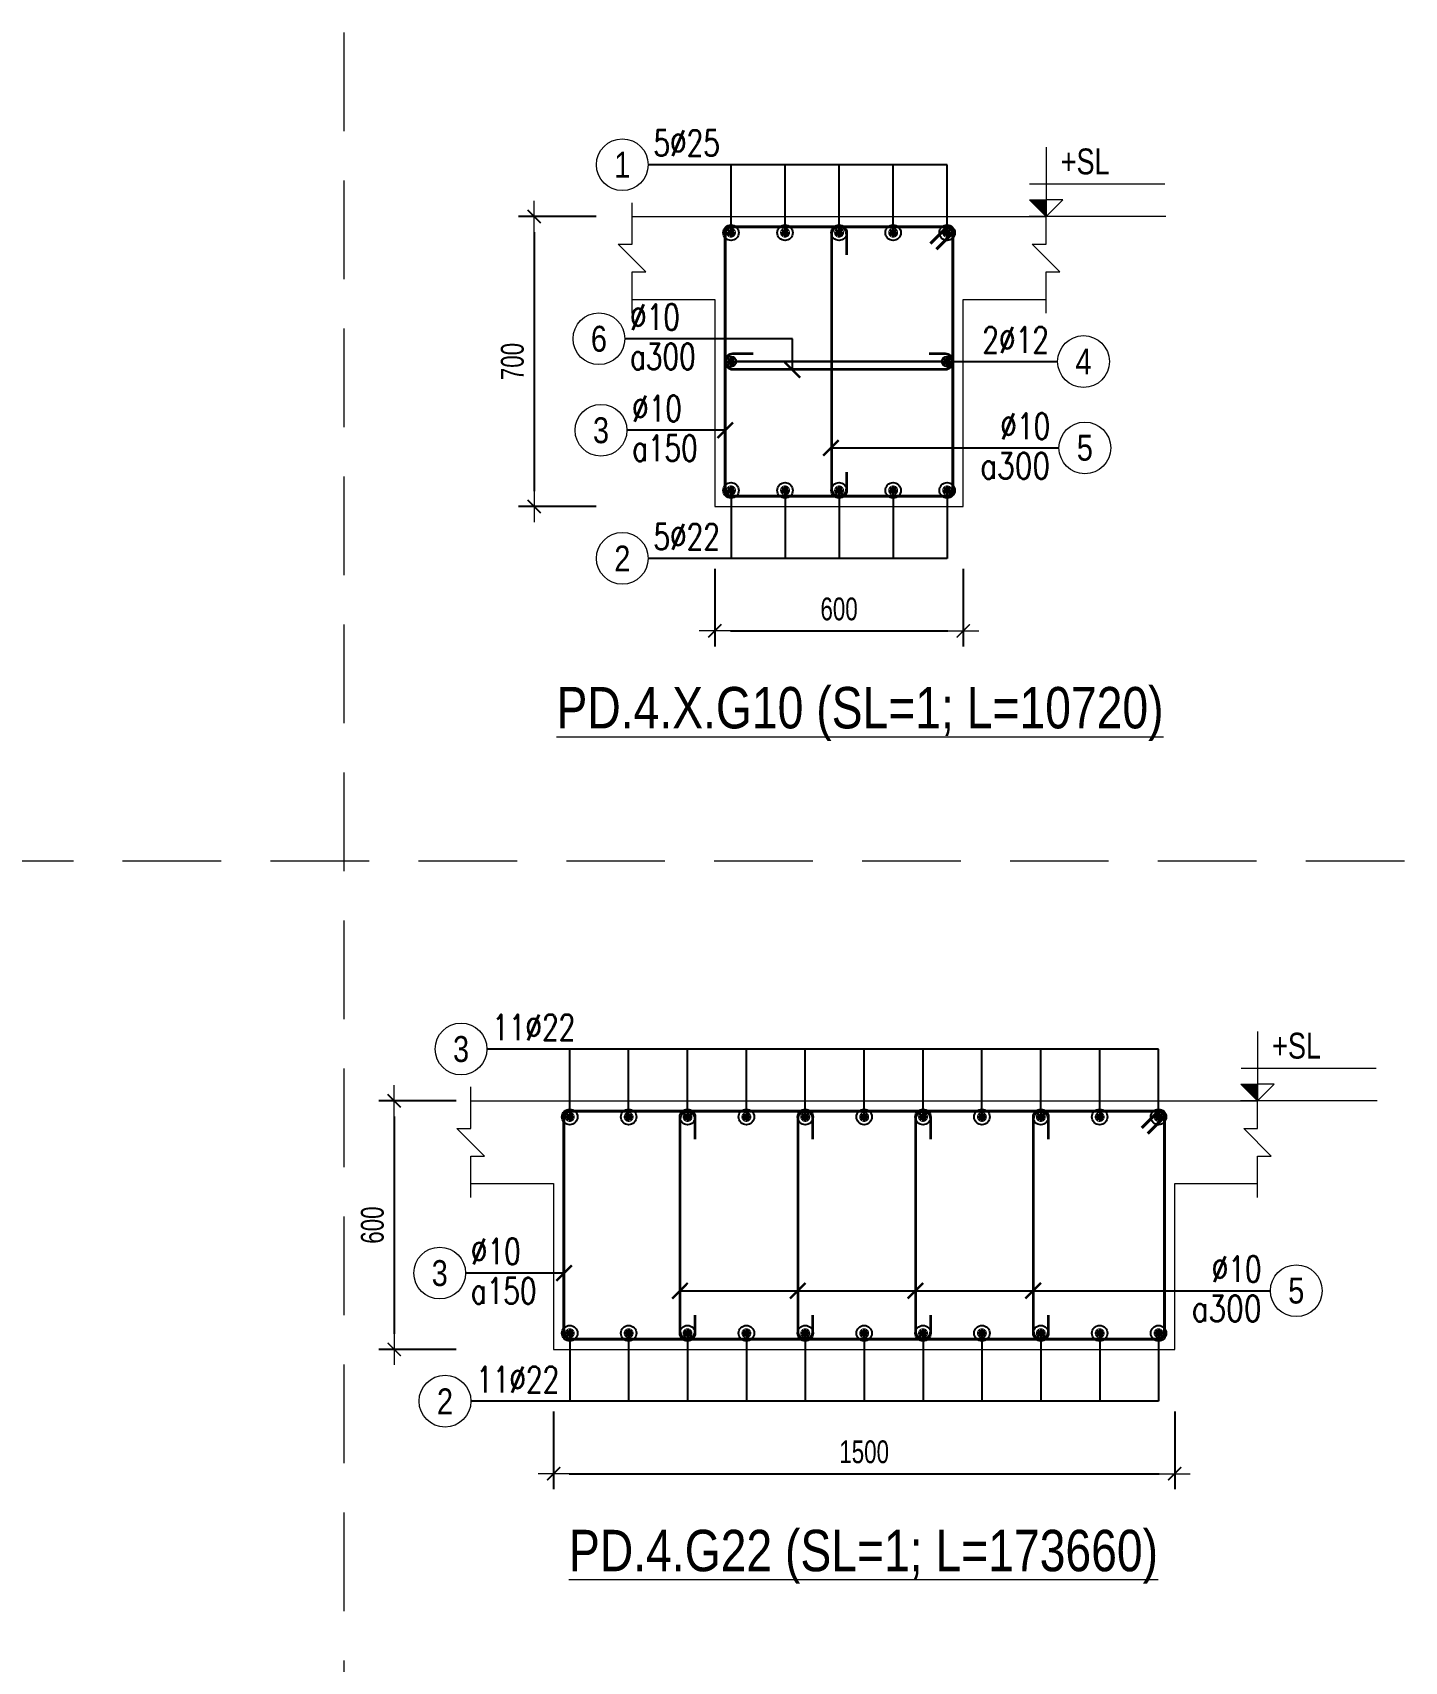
# Model space of a CAD drawing. Header units: millimetres. Extents: x 0 to 264070, y -218202 to 27271.
# Drawn here: x 239732 to 243045, y -208133 to -204202 of the extents above; entities that cross this region are included whole.
import ezdxf
from ezdxf.enums import TextEntityAlignment as Align

# ---------------------------------------------------------------- set-up
doc = ezdxf.new("R2010")
doc.units = ezdxf.units.MM
doc.header["$PDMODE"] = 3
doc.linetypes.add('HIDDEN2', pattern=[4.762499999999999, 3.175, -1.5875])
doc.layers.get('0').update_dxf_attribs({"lineweight": 20})
doc.layers.get('Defpoints').update_dxf_attribs({"color": 151, "lineweight": 9})
for name, color, linetype, lineweight in [('NDC_S_ANNO', 7, 'Continuous', 20), ('NDC_S_CONTINUOUS', 3, 'Continuous', 20), ('NDC_S_DIM', 1, 'Continuous', 15), ('NDC_S_HIDDEN', 8, 'HIDDEN2', 13), ('NDC_S_REBAR', 4, 'Continuous', 35), ('NDC_S_STIRRUP', 4, 'Continuous', 40), ('NDC_S_TEXT SYMBOL', 7, 'Continuous', 20), ('NDC_S_THIN LINE', 8, 'Continuous', 9), ('NDC_S_VN TEXT', 7, 'Continuous', 20)]:
    doc.layers.add(name, color=color, linetype=linetype, lineweight=lineweight)
doc.styles.add('ARIAL', font='arial.ttf', dxfattribs={"width": 0.8})
doc.styles.add('NDC_ANNO', font='', dxfattribs={"width": 0.8})
doc.styles.add('NDC_DIM', font='', dxfattribs={"width": 0.75})
doc.styles.add('NDC_EN TXT', font='romans.shx', dxfattribs={"width": 0.8})
doc.styles.get('NDC_ANNO').set_extended_font_data('Dotum')
doc.styles.get('NDC_DIM').set_extended_font_data('Dotum')
doc.dimstyles.new('NDC_dim_25', dxfattribs={"dimscale": 25, "dimtxt": 2.2, "dimasz": 1.5, "dimexe": 1.5, "dimexo": 2.5, "dimgap": 1, "dimtad": 1, "dimdec": 0, "dimzin": 0, "dimdsep": 46, "dimtxsty": 'NDC_DIM', "dimblk": 'DIMMARK', "dimcen": 0.09, "dimdle": 1.2, "dimclrd": 1, "dimclre": 1, "dimclrt": 3, "dimadec": 0, "dimazin": 0, "dimtfac": 1, "dimtdec": 0, "dimtix": 1, "dimtofl": 0, "dimtmove": 0, "dimatfit": 3, "dimfxl": 6, "dimfxlon": 1, "dimtolj": 1, "dimtzin": 0, "dimarcsym": 0})

# ---------------------------------------------------------------- blocks, each defined once
blk = doc.blocks.new('kata_block_TD')
at = {"color": 6, "linetype": 'ByBlock', "lineweight": -2, "style": 'ARIAL', "width": 0.8}
blk.add_attdef('SECTDET2', text='', height=5, dxfattribs=at).set_placement((0, 7.970649532882817), align=Align.CENTER)
at = {"color": 0, "linetype": 'ByBlock', "lineweight": -2, "style": 'ARIAL', "width": 0.8}
blk.add_attdef('SECTDET1', text='', height=5, dxfattribs=at).set_placement((0, 1.470649532882817), align=Align.CENTER)
at = {"color": 3, "lineweight": 25, "style": 'ARIAL', "width": 0.8}
blk.add_attdef('SSCALE', text='', height=2.5, dxfattribs=at).set_placement((0, -3.998868953555331), align=Align.CENTER)
blk = doc.blocks.new('kata_block_CT')
at = {"layer": 'NDC_S_ANNO'}
blk.add_hatch(color=3, dxfattribs=at).paths.add_polyline_path([(0, 1.596954857557648), (-1.612010908633238, 1.596954857557648), (0, 0)])
at = {"layer": 'NDC_S_ANNO', "ltscale": 50}
h = blk.add_hatch(dxfattribs=at)
h.set_pattern_fill('ANSI31', color=256, scale=1.406250541793835, style=0)
h.set_pattern_definition([(45.00000000000001, (0, 5.456968210637569e-12), (-3.157122508925224, 3.157122508925225), [])])
h.paths.add_polyline_path([(0, 1.596954857557648), (0, 0), (1.612010908924276, 1.596954857557648)])
for p, q in [((-1.592704896858777, 3.140833880479477), (11.46947077315417, 3.140833880479477)), ((11.56125648126181, 5.456968210637569e-12), (-1.63869572513795, 5.456968210637569e-12))]:
    blk.add_line(p, q, dxfattribs=at)
for points in [[(0, 6.69495074864426), (0, 0)], [(0, 0), (-1.612010908924276, 1.596954857557648), (0, 1.596954857557648)], [(0, 0), (1.612010908924276, 1.596954857557648), (0, 1.596954857557648)]]:
    blk.add_lwpolyline(points, dxfattribs=at)
at = {"layer": 'NDC_S_ANNO', "color": 8, "ltscale": 50}
blk.add_lwpolyline([(0, 0), (-1.612010908633238, 1.596954857557648), (0, 1.596954857557648)], dxfattribs=at)
at = {"layer": 'NDC_S_TEXT SYMBOL', "color": 3, "style": 'NDC_ANNO', "width": 0.8}
blk.add_attdef('CT', (1.409564409346785, 4.068271311703938), '', height=2.5, dxfattribs=at)
blk = doc.blocks.new('DIMMARK')
at = {"layer": 'NDC_S_DIM', "color": 1}
blk.add_line((-1.5, 0), (1, 0), dxfattribs=at)
at = {"layer": 'NDC_S_DIM', "color": 2, "const_width": 0.1}
blk.add_lwpolyline([(-0.4242640687119285, -0.4242640687119285), (0.4242640687119285, 0.4242640687119285)], dxfattribs=at)
blk = doc.blocks.new('*D723')
at = {"layer": 'Defpoints', "color": 0, "transparency": 16777216}
for p in [(241379.5699531391, -205346.0330501281), (241979.5699531391, -205346.0330501281), (241979.5699531391, -205646.0330501281)]:
    blk.add_point(p, dxfattribs=at)
at = {"layer": 'NDC_S_DIM', "color": 1, "lineweight": -2, "transparency": 16777216}
for p, q in [((241379.5699531391, -205496.0330501281), (241379.5699531391, -205683.5330501281)), ((241979.5699531391, -205496.0330501281), (241979.5699531391, -205683.5330501281)), ((241417.0699531391, -205646.0330501281), (241942.0699531391, -205646.0330501281))]:
    blk.add_line(p, q, dxfattribs=at)
at = {"layer": 'NDC_S_DIM', "color": 1, "lineweight": -2, "transparency": 16777216, "xscale": 37.5, "yscale": 37.5, "zscale": 37.5, "rotation": 180}
blk.add_blockref('DIMMARK', (241379.5699531391, -205646.0330501281), dxfattribs=at)
at = {"layer": 'NDC_S_DIM', "color": 1, "lineweight": -2, "transparency": 16777216, "xscale": 37.5, "yscale": 37.5, "zscale": 37.5}
blk.add_blockref('DIMMARK', (241979.5699531391, -205646.0330501281), dxfattribs=at)
at = {"layer": 'NDC_S_DIM', "color": 3, "transparency": 16777216, "insert": (241679.5699531391, -205593.5330501281), "char_height": 55.00000000000001, "attachment_point": 5, "style": 'NDC_DIM'}
blk.add_mtext('\\A1;600', dxfattribs=at)
blk = doc.blocks.new('*D724')
at = {"layer": 'Defpoints', "color": 0, "transparency": 16777216}
for p in [(241449.2430776834, -204646.0330501281), (240943.2430776834, -205346.0330501281), (241449.2430776834, -205346.0330501281)]:
    blk.add_point(p, dxfattribs=at)
at = {"layer": 'NDC_S_DIM', "color": 1, "lineweight": -2, "transparency": 16777216}
for p, q in [((241093.2430776834, -204646.0330501281), (240905.7430776834, -204646.0330501281)), ((240943.2430776834, -204683.5330501281), (240943.2430776834, -205308.5330501281)), ((241093.2430776834, -205346.0330501281), (240905.7430776834, -205346.0330501281))]:
    blk.add_line(p, q, dxfattribs=at)
at = {"layer": 'NDC_S_DIM', "color": 1, "lineweight": -2, "transparency": 16777216, "xscale": 37.5, "yscale": 37.5, "zscale": 37.5}
for p, rotation in [((240943.2430776834, -204646.0330501281), 90), ((240943.2430776834, -205346.0330501281), 270)]:
    blk.add_blockref('DIMMARK', p, dxfattribs=dict(at, rotation=rotation))
at = {"layer": 'NDC_S_DIM', "color": 3, "transparency": 16777216, "insert": (240890.7430776835, -204996.0330501281), "char_height": 55.00000000000001, "attachment_point": 5, "rotation": 90, "style": 'NDC_DIM'}
blk.add_mtext('\\A1;700', dxfattribs=at)
blk = doc.blocks.new('kata_block_THEP')
at = {"layer": 'NDC_S_REBAR', "color": 0}
for p, q in [((-0.5, 0), (0.5, 0)), ((-0.3535533905960619, 0.353553390592424), (0.3535533905960619, -0.353553390592424)), ((0.3535533905960619, 0.353553390592424), (-0.3535533905960619, -0.353553390592424)), ((0, 0.5), (0, -0.5))]:
    blk.add_line(p, q, dxfattribs=at)
at = {"layer": 'NDC_S_REBAR', "color": 0, "const_width": 0.08333333333333334}
blk.add_lwpolyline([(-0.5, -1.818989403545856e-12, 1), (0.5000000000145519, -1.818989403545856e-12, 1), (-0.5, -1.818989403545856e-12, 1)], format="xyb", dxfattribs=at)
blk = doc.blocks.new('*U240')
blk.add_circle((-2.5, 0), 2.5)
at = {"layer": 'NDC_S_VN TEXT', "color": 3, "style": 'NDC_EN TXT', "width": 0.75}
blk.add_attdef('DK1', (0.5, 0.8455043070534884), '', height=2.5, dxfattribs=at)
at = {"layer": 'NDC_S_VN TEXT', "color": 7, "style": 'ARIAL', "width": 0.8}
blk.add_attdef('SH2', text='', height=2.5, dxfattribs=at).set_placement((-2.5, 0), align=Align.MIDDLE)
blk = doc.blocks.new('*U241')
blk.add_circle((-2.5, 0), 2.5)
at = {"layer": 'NDC_S_VN TEXT', "color": 3, "style": 'NDC_EN TXT', "width": 0.75}
for tag, p in [('DK1', (0.5, 0.8455043070534884)), ('KC1', (0.5, -2.972544307831413))]:
    blk.add_attdef(tag, p, '', height=2.5, dxfattribs=at)
at = {"layer": 'NDC_S_VN TEXT', "color": 7, "style": 'ARIAL', "width": 0.8}
blk.add_attdef('SH2', text='', height=2.5, dxfattribs=at).set_placement((-2.5, 0), align=Align.MIDDLE)
blk = doc.blocks.new('*U239')
blk.add_circle((2.5, 0), 2.5)
at = {"layer": 'NDC_S_VN TEXT', "color": 3, "style": 'NDC_EN TXT', "width": 0.75}
blk.add_attdef('DK2', text='', height=2.5, dxfattribs=at).set_placement((-0.85, 0.8455043070534884), align=Align.RIGHT)
at = {"layer": 'NDC_S_VN TEXT', "color": 7, "style": 'ARIAL', "width": 0.8}
blk.add_attdef('SH3', text='', height=2.5, dxfattribs=at).set_placement((2.5, 0), align=Align.MIDDLE)
blk = doc.blocks.new('*U321')
blk.add_circle((2.5, 0), 2.5)
at = {"layer": 'NDC_S_VN TEXT', "color": 3, "style": 'NDC_EN TXT'}
for tag, width, p in [('DK2', 0.75, (-0.85, 0.8455043070534884)), ('KC2', 0.8, (-0.85, -2.972544307831413))]:
    blk.add_attdef(tag, text='', height=2.5, dxfattribs=dict(at, width=width)).set_placement(p, align=Align.RIGHT)
at = {"layer": 'NDC_S_VN TEXT', "color": 7, "style": 'ARIAL', "width": 0.8}
blk.add_attdef('SH3', text='', height=2.5, dxfattribs=at).set_placement((2.5, 0), align=Align.MIDDLE)
blk = doc.blocks.new('*D737')
at = {"layer": 'Defpoints', "color": 0, "transparency": 16777216}
for p in [(241111.1574908585, -206780.3407609972), (240605.1574908585, -207380.3407609972), (241111.1574908585, -207380.3407609972)]:
    blk.add_point(p, dxfattribs=at)
at = {"layer": 'NDC_S_DIM', "color": 1, "lineweight": -2, "transparency": 16777216}
for p, q in [((240755.1574908585, -206780.3407609972), (240567.6574908585, -206780.3407609972)), ((240605.1574908585, -206817.8407609972), (240605.1574908585, -207342.8407609972)), ((240755.1574908585, -207380.3407609972), (240567.6574908585, -207380.3407609972))]:
    blk.add_line(p, q, dxfattribs=at)
at = {"layer": 'NDC_S_DIM', "color": 1, "lineweight": -2, "transparency": 16777216, "xscale": 37.5, "yscale": 37.5, "zscale": 37.5}
for p, rotation in [((240605.1574908585, -206780.3407609972), 90), ((240605.1574908585, -207380.3407609972), 270)]:
    blk.add_blockref('DIMMARK', p, dxfattribs=dict(at, rotation=rotation))
at = {"layer": 'NDC_S_DIM', "color": 3, "transparency": 16777216, "insert": (240552.6574908586, -207080.3407609972), "char_height": 55.00000000000001, "attachment_point": 5, "rotation": 90, "style": 'NDC_DIM'}
blk.add_mtext('\\A1;600', dxfattribs=at)
blk = doc.blocks.new('*D738')
at = {"layer": 'Defpoints', "color": 0, "transparency": 16777216}
for p in [(240990.1417373225, -207380.3407609972), (242490.1417373225, -207380.3407609972), (242490.1417373225, -207680.3407609972)]:
    blk.add_point(p, dxfattribs=at)
at = {"layer": 'NDC_S_DIM', "color": 1, "lineweight": -2, "transparency": 16777216}
for p, q in [((240990.1417373225, -207530.3407609972), (240990.1417373225, -207717.8407609972)), ((242490.1417373225, -207530.3407609972), (242490.1417373225, -207717.8407609972)), ((241027.6417373225, -207680.3407609972), (242452.6417373225, -207680.3407609972))]:
    blk.add_line(p, q, dxfattribs=at)
at = {"layer": 'NDC_S_DIM', "color": 1, "lineweight": -2, "transparency": 16777216, "xscale": 37.5, "yscale": 37.5, "zscale": 37.5, "rotation": 180}
blk.add_blockref('DIMMARK', (240990.1417373225, -207680.3407609972), dxfattribs=at)
at = {"layer": 'NDC_S_DIM', "color": 1, "lineweight": -2, "transparency": 16777216, "xscale": 37.5, "yscale": 37.5, "zscale": 37.5}
blk.add_blockref('DIMMARK', (242490.1417373225, -207680.3407609972), dxfattribs=at)
at = {"layer": 'NDC_S_DIM', "color": 3, "transparency": 16777216, "insert": (241740.1417373225, -207627.8407609972), "char_height": 55.00000000000001, "attachment_point": 5, "style": 'NDC_DIM'}
blk.add_mtext('\\A1;1500', dxfattribs=at)

msp = doc.modelspace()

# ---------------------------------------------------------------- linework, layer by layer
at = {"layer": 'NDC_S_CONTINUOUS'}
for points in [[(241179.5699531391, -204646.0330501281), (241379.5699531391, -204646.0330501281), (241379.5699531391, -204646.0330501281), (241979.5699531391, -204646.0330501281), (241979.5699531391, -204646.0330501281), (242179.5699531391, -204646.0330501281)], [(241179.5699531391, -204846.0330501281), (241379.5699531391, -204846.0330501281), (241379.5699531391, -205346.0330501281), (241979.5699531391, -205346.0330501281), (241979.5699531391, -204846.0330501281), (242179.5699531391, -204846.0330501281)], [(240790.1417373225, -206780.3407609972), (240990.1417373225, -206780.3407609972), (240990.1417373225, -206780.3407609972), (242490.1417373225, -206780.3407609972), (242490.1417373225, -206780.3407609972), (242690.1417373225, -206780.3407609972)], [(240790.1417373225, -206980.3407609972), (240990.1417373225, -206980.3407609972), (240990.1417373225, -207380.3407609972), (242490.1417373225, -207380.3407609972), (242490.1417373225, -206980.3407609972), (242690.1417373225, -206980.3407609972)]]:
    msp.add_lwpolyline(points, dxfattribs=at)
at = {"layer": 'NDC_S_HIDDEN', "ltscale": 75}
for p, q in [((240483.4511111922, -204202.0456222839), (240483.4511111922, -212202.0456222748)), ((243044.9620485608, -206202.0456222816), (225114.385486981, -206202.0456222816))]:
    msp.add_line(p, q, dxfattribs=at)
at = {"layer": 'NDC_S_REBAR'}
for points in [[(241697.9399952332, -204738.3777400614), (241697.9399952332, -204689.4645702516, 0.9999999999999999), (241661.0759952332, -204689.4645702516), (241661.0759952332, -205302.601050128, 0.9999999999999999), (241697.9399952332, -205302.601050128), (241697.9399952332, -205263.3441591192, -0.414213562)], [(241471.915122949, -204977.6010501281), (241423.0019531391, -204977.6010501281, 0.9999999999999999), (241423.0019531391, -205014.4650501281), (241936.1379531391, -205014.4650501281, 0.9999999999999999), (241936.1379531391, -204977.6010501281), (241896.8810621302, -204977.6010501281, -0.414213562)], [(241332.1067408522, -206872.6854509306), (241332.1067408522, -206823.7722811207, 0.9999999999999999), (241295.2427408522, -206823.7722811207), (241295.2427408522, -207336.9087609972, 0.9999999999999999), (241332.1067408522, -207336.9087609972), (241332.1067408522, -207297.6518699884, -0.414213562)], [(241616.5067408558, -206872.6854509306), (241616.5067408558, -206823.7722811207, 0.9999999999999999), (241579.6427408557, -206823.7722811207), (241579.6427408557, -207336.9087609972, 0.9999999999999999), (241616.5067408558, -207336.9087609972), (241616.5067408558, -207297.6518699884, -0.414213562)], [(241900.9067408451, -206872.6854509306), (241900.9067408451, -206823.7722811207, 0.9999999999999999), (241864.0427408451, -206823.7722811207), (241864.0427408451, -207336.9087609972, 0.9999999999999999), (241900.9067408451, -207336.9087609972), (241900.9067408451, -207297.6518699884, -0.414213562)], [(242185.3067408487, -206872.6859308071), (242185.3067408487, -206823.7727609972, 0.9999999999999999), (242148.4427408486, -206823.7727609972), (242148.4427408486, -207336.9092408737, 0.9999999999999999), (242185.3067408487, -207336.9092408737), (242185.3067408487, -207297.6523498649, -0.414213562)]]:
    msp.add_lwpolyline(points, format="xyb", dxfattribs=at)
at = {"layer": 'NDC_S_STIRRUP'}
for points in [[(241900.5699531391, -204711.0330501281), (241940.5699531391, -204671.0330501281, -0.414213562), (241954.5699531391, -204685.0330501281), (241954.5699531391, -205307.0330501281, -0.414213562), (241940.5699531391, -205321.0330501281), (241418.5699531391, -205321.0330501281, -0.414213562), (241404.5699531391, -205307.0330501281), (241404.5699531391, -204685.0330501281, -0.414213562), (241418.5699531391, -204671.0330501281), (241940.5699531391, -204671.0330501281, -0.414213562), (241954.5699531391, -204685.0330501281), (241914.5699531391, -204725.0330501281)], [(242411.1417373225, -206845.3407609972), (242451.1417373225, -206805.3407609972, -0.414213562), (242465.1417373225, -206819.3407609972), (242465.1417373225, -207341.3407609972, -0.414213562), (242451.1417373225, -207355.3407609972), (241029.1417373225, -207355.3407609972, -0.414213562), (241015.1417373225, -207341.3407609972), (241015.1417373225, -206819.3407609972, -0.414213562), (241029.1417373225, -206805.3407609972), (242451.1417373225, -206805.3407609972, -0.414213562), (242465.1417373225, -206819.3407609972), (242425.1417373225, -206859.3407609972)]]:
    msp.add_lwpolyline(points, format="xyb", dxfattribs=at)
at = {"layer": 'NDC_S_THIN LINE'}
for points in [[(241179.5699531391, -204879.3663834614), (241179.5699531391, -204779.3663834614), (241212.9032864724, -204779.3663834614), (241146.2366198058, -204712.6997167947), (241179.5699531391, -204712.6997167947), (241179.5699531391, -204612.6997167947)], [(242179.5699531391, -204879.3663834614), (242179.5699531391, -204779.3663834614), (242212.9032864724, -204779.3663834614), (242146.2366198058, -204712.6997167947), (242179.5699531391, -204712.6997167947), (242179.5699531391, -204612.6997167947)], [(240790.1417373225, -207013.6740943306), (240790.1417373225, -206913.6740943306), (240823.4750706558, -206913.6740943306), (240756.8084039892, -206847.0074276639), (240790.1417373225, -206847.0074276639), (240790.1417373225, -206747.0074276639)], [(242690.1417373225, -207013.6740943306), (242690.1417373225, -206913.6740943306), (242723.4750706558, -206913.6740943306), (242656.8084039892, -206847.0074276639), (242690.1417373225, -206847.0074276639), (242690.1417373225, -206747.0074276639)]]:
    msp.add_lwpolyline(points, dxfattribs=at)

# ---------------------------------------------------------------- block references
at = {"layer": 'NDC_S_REBAR', "color": 3, "xscale": 22, "yscale": 22, "zscale": 22}
for p in [(241418.5699531391, -204685.0330501281), (241418.5699531391, -204996.0330501281), (241418.5699531391, -205307.0330501281), (241029.1417373225, -206819.3407609972), (241029.1417373225, -207341.3407609972)]:
    msp.add_blockref('kata_block_THEP', p, dxfattribs=at)
at = {"layer": 'NDC_S_REBAR', "xscale": 22, "yscale": 22, "zscale": 22}
for p in [(241549.0699531391, -204685.0330501281), (241679.5699531391, -204685.0330501281), (241810.0699531391, -204685.0330501281), (241940.5699531391, -204685.0330501281), (241940.5699531391, -204996.0330501281), (241549.0699531391, -205307.0330501281), (241679.5699531391, -205307.0330501281), (241810.0699531391, -205307.0330501281), (241940.5699531391, -205307.0330501281), (241313.5417373296, -206819.3407609901), (241455.7417373287, -206819.340760991), (241597.9417373278, -206819.3407609919), (241740.1417373269, -206819.3407609928), (241882.3417373261, -206819.3407609937), (242024.5417373252, -206819.3407609946), (242166.7417373243, -206819.3407609955), (242308.9417373234, -206819.3407609963), (242451.1417373225, -206819.3407609972), (241171.3417373305, -207341.3407609892), (241313.5417373296, -207341.3407609901), (241455.7417373287, -207341.340760991), (241597.9417373278, -207341.3407609919), (241740.1417373269, -207341.3407609928), (241882.3417373261, -207341.3407609937), (242024.5417373252, -207341.3407609946), (242166.7417373243, -207341.3407609955), (242308.9417373234, -207341.3407609963), (242451.1417373225, -207341.3407609972)]:
    msp.add_blockref('kata_block_THEP', p, dxfattribs=at)
at = {"layer": 'NDC_S_REBAR', "xscale": -22, "yscale": 22, "zscale": 22, "rotation": 180}
msp.add_blockref('kata_block_THEP', (241171.3417373305, -206819.3407610052), dxfattribs=at)
at = {"layer": 'NDC_S_THIN LINE', "xscale": 25, "yscale": 25, "zscale": 25}
for name, p, values in [('*U240', (241218.5699531391, -204521.0330501281), {'SH2': '1', 'DK1': '5%%c25'}), ('*U241', (241162.0699531391, -204941.0330501281), {'SH2': '6', 'DK1': '%%c10', 'KC1': 'a300'}), ('*U239', (242207.4601969366, -204996.0330501281), {'SH3': '4', 'DK2': '2%%c12'}), ('*U241', (241167.0699531391, -205161.8537207377), {'SH2': '3', 'DK1': '%%c10', 'KC1': 'a150'}), ('*U321', (242210.6261520033, -205204.5001783074), {'SH3': '5', 'DK2': '%%c10', 'KC2': 'a300'}), ('*U240', (241218.5699531391, -205471.0330501281), {'SH2': '2', 'DK1': '5%%c22'}), ('*U240', (240829.1417373225, -206655.3407609972), {'SH2': '3', 'DK1': '11%%c22'}), ('*U241', (240777.6417373225, -207196.1614316068), {'SH2': '3', 'DK1': '%%c10', 'KC1': 'a150'}), ('*U321', (242721.1979361867, -207238.8078891766), {'SH3': '5', 'DK2': '%%c10', 'KC2': 'a300'}), ('*U240', (240790.3700785997, -207505.3407609972), {'SH2': '2', 'DK1': '11%%c22'})]:
    msp.add_blockref(name, p, dxfattribs=at).add_auto_attribs(values)
at = {"layer": 'NDC_S_VN TEXT', "xscale": 25, "yscale": 25, "zscale": 25}
for p in [(242179.5699531391, -204646.0330501281), (242690.1417373225, -206780.3407609972)]:
    msp.add_blockref('kata_block_CT', p, dxfattribs=at).add_auto_attribs({'CT': '+SL'})
at = {"layer": 'NDC_S_VN TEXT'}
ref = msp.add_blockref('kata_block_TD', (241730.1627093839, -205910.9386970651), dxfattribs=dict(at, xscale=20, yscale=20, zscale=20))
ref.add_attrib('SECTDET1', '%%uPD.4.X.G10 (SL=1; L=10720)', dxfattribs={"layer": '0', "color": 0, "linetype": 'ByBlock', "lineweight": -2, "height": 100, "style": 'ARIAL', "width": 0.8}).set_placement((241730.1627093839, -205881.5257064074), align=Align.CENTER)
ref = msp.add_blockref('kata_block_TD', (241738.5667747773, -207945.2464079342), dxfattribs=dict(at, xscale=20, yscale=20, zscale=20))
ref.add_attrib('SECTDET1', '%%uPD.4.G22 (SL=1; L=173660)', dxfattribs={"layer": '0', "color": 0, "linetype": 'ByBlock', "lineweight": -2, "height": 100, "style": 'ARIAL', "width": 0.8}).set_placement((241738.5667747773, -207915.8334172766), align=Align.CENTER)

# ---------------------------------------------------------------- dimensions: what is measured, and where the dimension line sits
at = {"layer": 'NDC_S_DIM'}
for base, p1, p2, picture, middle in [((240943.2430776834, -205346.0330501281), (241449.2430776834, -204646.0330501281), (241449.2430776834, -205346.0330501281), '*D724', (240890.7430776835, -204996.0330501281)), ((240605.1574908585, -207380.3407609972), (241111.1574908585, -206780.3407609972), (241111.1574908585, -207380.3407609972), '*D737', (240552.6574908586, -207080.3407609972))]:
    dim = msp.add_linear_dim(base=base, p1=p1, p2=p2, angle=270, dimstyle='NDC_dim_25', dxfattribs=at)
    dim.commit()
    dim.dimension.update_dxf_attribs({"geometry": picture, "text_midpoint": middle})
for base, p1, p2, picture, middle in [((241979.5699531391, -205646.0330501281), (241379.5699531391, -205346.0330501281), (241979.5699531391, -205346.0330501281), '*D723', (241679.5699531391, -205593.5330501281)), ((242490.1417373225, -207680.3407609972), (240990.1417373225, -207380.3407609972), (242490.1417373225, -207380.3407609972), '*D738', (241740.1417373225, -207627.8407609972))]:
    dim = msp.add_linear_dim(base=base, p1=p1, p2=p2, dimstyle='NDC_dim_25', dxfattribs=at)
    dim.commit()
    dim.dimension.update_dxf_attribs({"geometry": picture, "text_midpoint": middle})

# ---------------------------------------------------------------- leaders
at = {"layer": 'NDC_S_THIN LINE'}
for points, override in [([(241418.5699531391, -204685.0330501281), (241418.5699531391, -204521.0330501281), (241218.5699531391, -204521.0330501281)], {"dimldrblk": 'DotBlank'}), ([(241549.0699531391, -204685.0330501281), (241549.0699531391, -204521.0330501281), (241218.5699531391, -204521.0330501281)], {"dimldrblk": 'DotBlank'}), ([(241679.5699531391, -204685.0330501281), (241679.5699531391, -204521.0330501281), (241218.5699531391, -204521.0330501281)], {"dimldrblk": 'DotBlank'}), ([(241810.0699531391, -204685.0330501281), (241810.0699531391, -204521.0330501281), (241218.5699531391, -204521.0330501281)], {"dimldrblk": 'DotBlank'}), ([(241940.5699531391, -204685.0330501281), (241940.5699531391, -204521.0330501281), (241218.5699531391, -204521.0330501281)], {"dimldrblk": 'DotBlank'}), ([(241566.9032864724, -205016.0330501281), (241566.9032864724, -204941.0330501281), (241162.0699531391, -204941.0330501281)], {"dimldrblk": 'ArchTick'}), ([(241418.5699531391, -204996.0330501281), (241946.5699531391, -204996.0330501281)], {"dimasz": 1, "dimldrblk": 'DotBlank'}), ([(241940.5699531391, -204996.0330501281), (241418.5699531391, -204996.0330501281)], {"dimasz": 1, "dimldrblk": 'DotBlank'}), ([(241940.5699531391, -204996.0330501281), (242207.4601969366, -204996.0330501281)], {"dimldrblk": 'DotSmall'}), ([(241404.5699531391, -205161.8537207377), (241167.0699531391, -205161.8537207377)], {"dimldrblk": 'ArchTick'}), ([(241659.5699531392, -205204.5001783074), (242210.6261520033, -205204.5001783074)], {"dimldrblk": 'ArchTick'}), ([(241418.5699531391, -205307.0330501281), (241418.5699531391, -205471.0330501281), (241218.5699531391, -205471.0330501281)], {"dimldrblk": 'DotBlank'}), ([(241549.0699531391, -205307.0330501281), (241549.0699531391, -205471.0330501281), (241218.5699531391, -205471.0330501281)], {"dimldrblk": 'DotBlank'}), ([(241679.5699531391, -205307.0330501281), (241679.5699531391, -205471.0330501281), (241218.5699531391, -205471.0330501281)], {"dimldrblk": 'DotBlank'}), ([(241810.0699531391, -205307.0330501281), (241810.0699531391, -205471.0330501281), (241218.5699531391, -205471.0330501281)], {"dimldrblk": 'DotBlank'}), ([(241940.5699531391, -205307.0330501281), (241940.5699531391, -205471.0330501281), (241218.5699531391, -205471.0330501281)], {"dimldrblk": 'DotBlank'}), ([(242451.1417373225, -206819.3407609972), (242451.1417373225, -206655.3407609972), (240829.1417373225, -206655.3407609972)], {"dimldrblk": 'DotBlank'}), ([(241029.1417373225, -206819.3407609972), (241029.1417373225, -206655.3407609972), (240829.1417373225, -206655.3407609972)], {"dimldrblk": 'DotBlank'}), ([(241171.3417373385, -206819.3407609972), (241171.3417373385, -206655.3407609972), (240971.3417373385, -206655.3407609972)], {"dimldrblk": 'DotBlank'}), ([(241313.5417373296, -206819.3407609901), (241313.5417373296, -206655.3407609901), (241113.5417373296, -206655.3407609901)], {"dimldrblk": 'DotBlank'}), ([(241455.7417373349, -206819.3407609972), (241455.7417373349, -206655.3407609972), (241255.7417373349, -206655.3407609972)], {"dimldrblk": 'DotBlank'}), ([(241597.9417373331, -206819.3407609972), (241597.9417373331, -206655.3407609972), (241397.9417373331, -206655.3407609972)], {"dimldrblk": 'DotBlank'}), ([(241740.1417373225, -206819.3407609972), (241740.1417373225, -206655.3407609972), (241540.1417373225, -206655.3407609972)], {"dimldrblk": 'DotBlank'}), ([(241882.3417373225, -206819.3407609972), (241882.3417373225, -206655.3407609972), (241682.3417373225, -206655.3407609972)], {"dimldrblk": 'DotBlank'}), ([(242024.5417373278, -206819.3407609972), (242024.5417373278, -206655.3407609972), (241824.5417373278, -206655.3407609972)], {"dimldrblk": 'DotBlank'}), ([(242166.7417373261, -206819.3407609972), (242166.7417373261, -206655.3407609972), (241966.7417373261, -206655.3407609972)], {"dimldrblk": 'DotBlank'}), ([(242308.9417373234, -206819.3407609963), (242308.9417373234, -206655.3407609963), (242108.9417373234, -206655.3407609963)], {"dimldrblk": 'DotBlank'}), ([(241015.1417373225, -207196.1614316068), (240777.6417373225, -207196.1614316068)], {"dimldrblk": 'ArchTick'}), ([(241295.2427408522, -207238.8078891766), (242721.1979361867, -207238.8078891766)], {"dimldrblk": 'ArchTick'}), ([(241579.6427408557, -207238.8078891766), (242152.3979361938, -207238.8078891766)], {"dimldrblk": 'ArchTick'}), ([(241864.0427408451, -207238.8078891766), (242436.7979361832, -207238.8078891766)], {"dimldrblk": 'ArchTick'}), ([(242148.4427408486, -207238.8078891766), (242721.1979361867, -207238.8078891766)], {"dimldrblk": 'ArchTick'}), ([(242451.1417373225, -207341.3407609972), (242451.1417373225, -207505.3407609972), (240790.3700785997, -207505.3407609972)], {"dimldrblk": 'DotBlank'}), ([(241029.1417373225, -207341.3407609972), (241029.1417373225, -207505.3407609972), (240790.3700785997, -207505.3407609972)], {"dimldrblk": 'DotBlank'}), ([(241171.3417373385, -207341.3407609972), (241171.3417373385, -207505.3407609972), (240971.3417373385, -207505.3407609972)], {"dimldrblk": 'DotBlank'}), ([(241313.5417373296, -207341.3407609901), (241313.5417373296, -207505.3407609901), (241113.5417373296, -207505.3407609901)], {"dimldrblk": 'DotBlank'}), ([(241455.7417373349, -207341.3407609972), (241455.7417373349, -207505.3407609972), (241255.7417373349, -207505.3407609972)], {"dimldrblk": 'DotBlank'}), ([(241597.9417373331, -207341.3407609972), (241597.9417373331, -207505.3407609972), (241397.9417373331, -207505.3407609972)], {"dimldrblk": 'DotBlank'}), ([(241740.1417373225, -207341.3407609972), (241740.1417373225, -207505.3407609972), (241540.1417373225, -207505.3407609972)], {"dimldrblk": 'DotBlank'}), ([(241882.3417373225, -207341.3407609972), (241882.3417373225, -207505.3407609972), (241682.3417373225, -207505.3407609972)], {"dimldrblk": 'DotBlank'}), ([(242024.5417373278, -207341.3407609972), (242024.5417373278, -207505.3407609972), (241824.5417373278, -207505.3407609972)], {"dimldrblk": 'DotBlank'}), ([(242166.7417373261, -207341.3407609972), (242166.7417373261, -207505.3407609972), (241966.7417373261, -207505.3407609972)], {"dimldrblk": 'DotBlank'}), ([(242308.9417373234, -207341.3407609963), (242308.9417373234, -207505.3407609963), (242108.9417373234, -207505.3407609963)], {"dimldrblk": 'DotBlank'})]:
    msp.add_leader(points, dimstyle='NDC_dim_25', override=override, dxfattribs=at)

doc.saveas('drawing.dxf')
